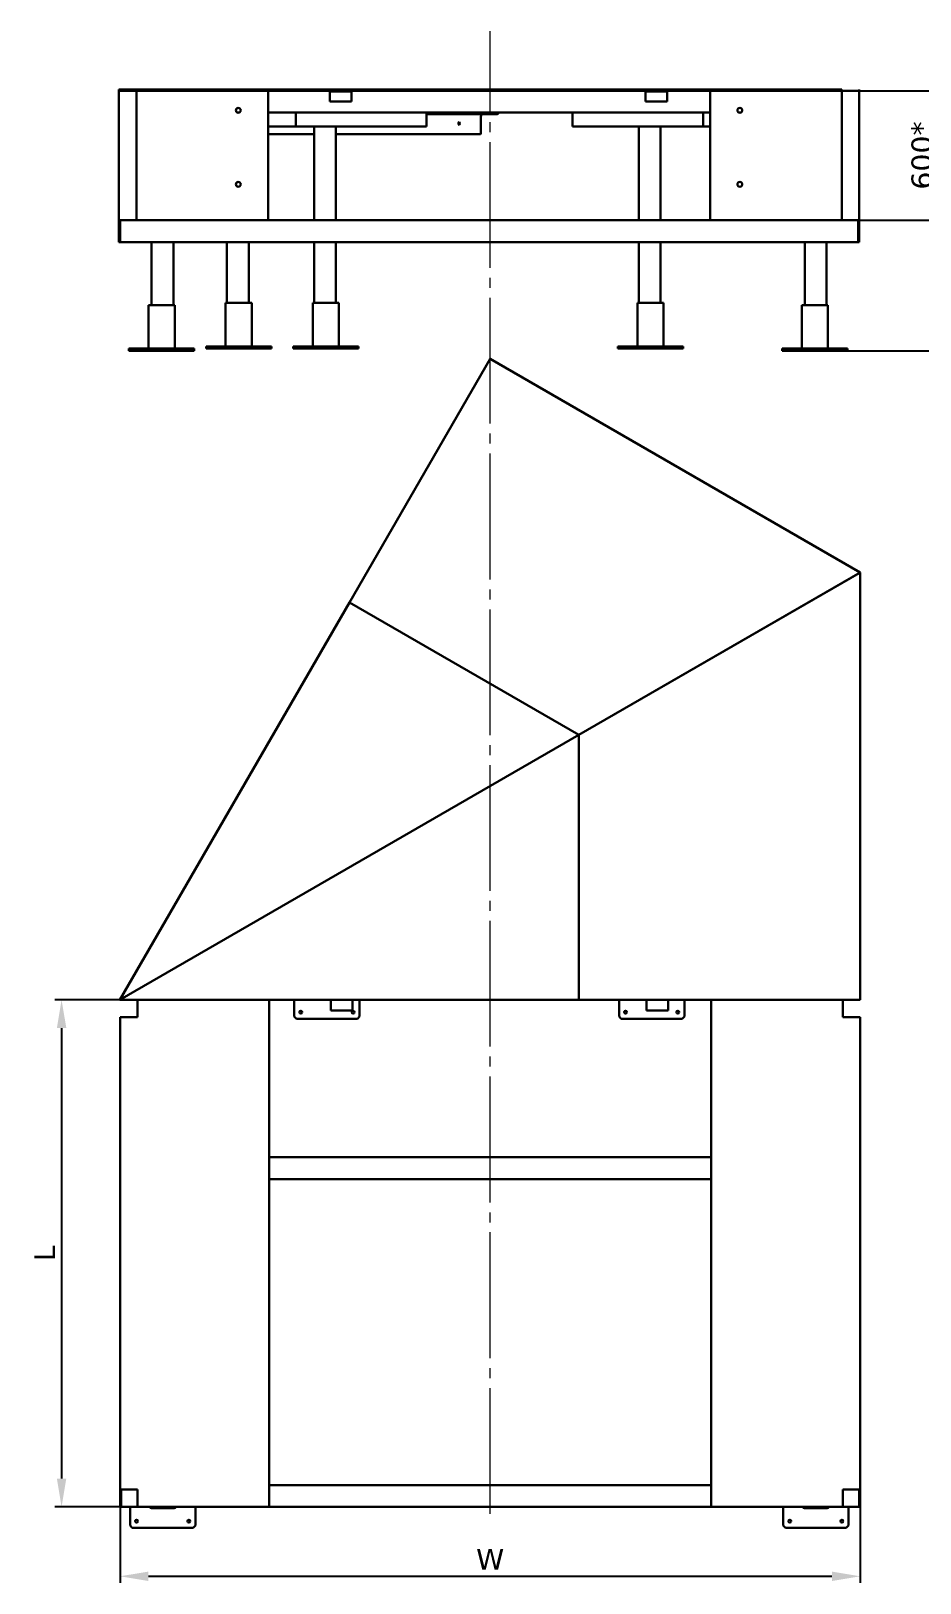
# Model space of a CAD drawing. Header units: millimetres. Extents: x 55353 to 62376, y 2444 to 7102.
# Drawn here: x 55353 to 58020, y 2444 to 7102 of the extents above; entities that cross this region are included whole.
import ezdxf

# ---------------------------------------------------------------- set-up
doc = ezdxf.new("R2010")
doc.units = ezdxf.units.MM
doc.linetypes.add('K5LT_AXLED', pattern=[23.372906, 18.872906, -1.5, 1.5, -1.5])
doc.linetypes.add('K5LT_BASIC', pattern=[0])
doc.layers.add('0 VIEW0', color=7, linetype='Continuous')
doc.layers.add('0 VIEW1', color=7, linetype='Continuous')
doc.styles.get("Standard").update_dxf_attribs({"font": 'verdana.TTF'})
doc.dimstyles.new('ISO-25', dxfattribs={"dimtxt": 80, "dimasz": 85, "dimexe": 20, "dimexo": 0, "dimgap": 20, "dimtad": 1, "dimtxsty": 'Standard', "dimcen": 2.5, "dimadec": 0, "dimazin": 0, "dimtfac": 1, "dimtmove": 0, "dimatfit": 3, "dimfxl": 1, "dimarcsym": 0})

# ---------------------------------------------------------------- blocks, each defined once
blk = doc.blocks.new('*D325')
at = {"layer": '0 VIEW0', "color": 0, "lineweight": -2}
for p, q in [((57837.5, 6923), (58099, 6923)), ((58079, 6838), (58079, 6619.3)), ((57837.5, 6534.3), (58099, 6534.3))]:
    blk.add_line(p, q, dxfattribs=at)
at = {"layer": '0 VIEW0', "color": 0}
for points in [[(58093.1, 6838), (58064.8, 6838), (58079, 6923)], [(58064.8, 6619.3), (58093.1, 6619.3), (58079, 6534.3)]]:
    blk.add_solid(points, dxfattribs=at)
at = {"layer": 'Defpoints', "color": 0}
for p in [(57837.5, 6923), (57837.5, 6534.3), (58079, 6534.3)]:
    blk.add_point(p, dxfattribs=at)
at = {"layer": '0 VIEW0', "color": 0, "ltscale": 100, "insert": (58025.9, 6728.7), "char_height": 62, "attachment_point": 5, "rotation": 90}
blk.add_mtext('600*', dxfattribs=at)
blk = doc.blocks.new('*D327')
at = {"layer": '0 VIEW0', "color": 0, "lineweight": -2}
for p, q in [((57837.5, 6923), (58321.9, 6923)), ((58301.9, 6838), (58301.9, 6227.4)), ((57802.2, 6142.4), (58321.9, 6142.4))]:
    blk.add_line(p, q, dxfattribs=at)
at = {"layer": '0 VIEW0', "color": 0}
for points in [[(58316, 6838), (58287.7, 6838), (58301.9, 6923)], [(58287.7, 6227.4), (58316, 6227.4), (58301.9, 6142.4)]]:
    blk.add_solid(points, dxfattribs=at)
at = {"layer": 'Defpoints', "color": 0}
for p in [(57837.5, 6923), (57802.2, 6142.4), (58301.9, 6142.4)]:
    blk.add_point(p, dxfattribs=at)
at = {"layer": '0 VIEW0', "color": 0, "ltscale": 100, "insert": (58248.8, 6532.7), "char_height": 62, "attachment_point": 5, "rotation": 90}
blk.add_mtext('1200*', dxfattribs=at)
blk = doc.blocks.new('*D328')
at = {"layer": '0 VIEW0', "color": 0, "lineweight": -2}
for p, q in [((55619.6, 4194.7), (55424.4, 4194.7)), ((55444.4, 4109.7), (55444.4, 2757.7)), ((55619.8, 2672.7), (55424.4, 2672.7))]:
    blk.add_line(p, q, dxfattribs=at)
at = {"layer": '0 VIEW0', "color": 0}
for points in [[(55458.6, 4109.7), (55430.3, 4109.7), (55444.4, 4194.7)], [(55430.3, 2757.7), (55458.6, 2757.7), (55444.4, 2672.7)]]:
    blk.add_solid(points, dxfattribs=at)
at = {"layer": 'Defpoints', "color": 0}
for p in [(55619.6, 4194.7), (55444.4, 2672.7), (55619.8, 2672.7)]:
    blk.add_point(p, dxfattribs=at)
at = {"layer": '0 VIEW0', "color": 0, "ltscale": 100, "insert": (55393.4, 3433.7), "char_height": 62, "attachment_point": 5, "rotation": 90}
blk.add_mtext('L', dxfattribs=at)
blk = doc.blocks.new('*D329')
at = {"layer": '0 VIEW0', "color": 0, "lineweight": -2}
for p, q in [((55619.8, 2672.7), (55619.8, 2444.3)), ((57840.7, 2672.7), (57840.7, 2444.3)), ((55704.8, 2464.3), (57755.7, 2464.3))]:
    blk.add_line(p, q, dxfattribs=at)
at = {"layer": '0 VIEW0', "color": 0}
for points in [[(55704.8, 2478.4), (55704.8, 2450.1), (55619.8, 2464.3)], [(57755.7, 2450.1), (57755.7, 2478.4), (57840.7, 2464.3)]]:
    blk.add_solid(points, dxfattribs=at)
at = {"layer": 'Defpoints', "color": 0}
for p in [(55619.8, 2672.7), (57840.7, 2672.7), (57840.7, 2464.3)]:
    blk.add_point(p, dxfattribs=at)
at = {"layer": '0 VIEW0', "color": 0, "ltscale": 100, "insert": (56730.3, 2515.3), "char_height": 62, "attachment_point": 5}
blk.add_mtext('W', dxfattribs=at)

msp = doc.modelspace()

# ---------------------------------------------------------------- linework, layer by layer
at = {"color": 5, "linetype": 'K5LT_BASIC', "lineweight": 30, "true_color": 0x0000ff}
for p, q in [((55616.326, 6926.267), (55616.571, 6926.267)), ((55616.326, 6926.267), (55616.326, 6923.001)), ((55616.326, 6923.001), (55616.326, 6926.267)), ((55616.326, 6923.001), (55616.571, 6923.001)), ((55616.571, 6926.267), (55616.571, 6923.001)), ((55668.827, 6926.267), (55616.571, 6926.267)), ((55616.571, 6923.001), (55668.827, 6923.001)), ((55668.827, 6923.001), (55616.571, 6923.001)), ((55616.571, 6534.345), (55616.571, 6923.001)), ((55668.827, 6926.267), (55668.827, 6923.001)), ((56064.014, 6926.267), (55668.827, 6926.267)), ((55668.827, 6923.001), (56064.014, 6923.001)), ((56064.014, 6923.001), (55668.827, 6923.001)), ((55668.827, 6534.345), (55668.827, 6923.001)), ((56064.014, 6926.267), (56064.014, 6923.001)), ((56064.014, 6926.267), (56993.521, 6926.267)), ((56064.014, 6923.001), (56248.871, 6923.001)), ((56064.014, 6923.001), (56248.871, 6923.001)), ((56064.014, 6923.001), (56064.014, 6534.345)), ((56248.871, 6921.564), (56248.871, 6923.001)), ((56314.191, 6923.001), (56248.871, 6923.001)), ((56248.871, 6920.388), (56248.871, 6921.564)), ((56248.871, 6916.795), (56248.871, 6920.388)), ((56314.191, 6920.388), (56248.871, 6920.388)), ((56248.871, 6891.516), (56248.871, 6916.795)), ((56314.191, 6921.564), (56314.191, 6923.001)), ((56314.191, 6923.001), (56993.521, 6923.001)), ((56314.191, 6923.001), (57196.014, 6923.001)), ((56314.191, 6920.388), (56314.191, 6921.564)), ((56314.191, 6916.795), (56314.191, 6920.388)), ((56314.191, 6891.516), (56314.191, 6916.795)), ((56993.521, 6923.001), (56993.521, 6926.267)), ((56993.521, 6923.001), (56993.521, 6926.267)), ((56993.521, 6926.267), (57390.015, 6926.267)), ((56993.521, 6923.001), (57196.014, 6923.001)), ((57196.014, 6921.564), (57196.014, 6923.001)), ((57261.334, 6923.001), (57196.014, 6923.001)), ((57196.014, 6920.388), (57196.014, 6921.564)), ((57196.014, 6916.795), (57196.014, 6920.388)), ((57261.334, 6920.388), (57196.014, 6920.388)), ((57196.014, 6891.516), (57196.014, 6916.795)), ((57261.334, 6923.001), (57390.015, 6923.001)), ((57261.334, 6923.001), (57390.015, 6923.001)), ((57261.334, 6921.564), (57261.334, 6923.001)), ((57261.334, 6920.388), (57261.334, 6921.564)), ((57261.334, 6916.795), (57261.334, 6920.388)), ((57261.334, 6891.516), (57261.334, 6916.795)), ((57390.015, 6923.001), (57390.015, 6926.267)), ((57390.015, 6926.267), (57785.202, 6926.267)), ((57390.015, 6923.001), (57785.202, 6923.001)), ((57785.202, 6923.001), (57390.015, 6923.001)), ((57390.015, 6923.001), (57390.015, 6534.345)), ((57656.861, 6926.267), (57709.117, 6926.267)), ((57785.202, 6923.001), (57785.202, 6926.267)), ((57785.202, 6534.345), (57785.202, 6923.001)), ((57785.202, 6923.001), (57837.458, 6923.001)), ((57785.202, 6923.001), (57837.458, 6923.001)), ((57837.458, 6923.001), (57837.458, 6926.267)), ((57837.458, 6923.001), (57837.458, 6534.345)), ((55977.519, 6857.68), (55971.532, 6857.68)), ((57390.015, 6857.68), (56064.014, 6857.68)), ((56147.685, 6857.68), (56147.685, 6815.876)), ((56147.685, 6857.68), (56539.607, 6857.68)), ((56248.871, 6890.341), (56248.871, 6891.516)), ((56314.191, 6890.341), (56248.871, 6890.341)), ((56314.191, 6890.341), (56314.191, 6891.516)), ((56977.252, 6857.68), (56539.607, 6857.68)), ((56977.252, 6857.68), (56539.607, 6857.68)), ((56539.607, 6857.68), (56539.607, 6815.876)), ((56752.728, 6853.108), (56539.607, 6853.108)), ((56754.991, 6855.721), (56754.991, 6857.68)), ((56977.252, 6857.68), (56977.252, 6815.876)), ((56977.252, 6857.68), (57369.173, 6857.68)), ((57196.014, 6890.341), (57196.014, 6891.516)), ((57261.334, 6890.341), (57196.014, 6890.341)), ((57261.334, 6890.341), (57261.334, 6891.516)), ((57369.173, 6857.68), (57369.173, 6815.876)), ((57482.497, 6857.68), (57476.51, 6857.68)), ((56064.014, 6815.876), (56147.685, 6815.876)), ((56147.685, 6815.876), (56539.607, 6815.876)), ((56201.84, 6815.876), (56201.84, 6534.345)), ((56267.16, 6815.876), (56267.16, 6534.345)), ((56702.382, 6794.973), (56702.382, 6845.27)), ((56977.252, 6815.876), (57369.173, 6815.876)), ((57176.418, 6815.876), (57176.418, 6534.345)), ((57241.738, 6815.876), (57241.738, 6534.345)), ((57369.173, 6815.876), (57390.015, 6815.876)), ((56201.84, 6792.36), (56064.014, 6792.36)), ((56700.119, 6792.36), (56267.16, 6792.36)), ((55668.827, 6534.345), (55616.571, 6534.345)), ((55616.571, 6534.345), (55619.837, 6534.345)), ((55616.571, 6534.345), (55616.571, 6531.079)), ((55616.571, 6531.079), (55616.571, 6472.291)), ((55619.837, 6534.345), (55668.827, 6534.345)), ((55619.837, 6534.345), (55619.837, 6531.079)), ((55619.837, 6534.345), (55619.837, 6531.079)), ((55619.837, 6531.079), (55619.837, 6472.291)), ((55619.837, 6531.079), (55619.837, 6472.291)), ((56064.014, 6534.345), (55668.827, 6534.345)), ((56064.014, 6534.345), (57390.015, 6534.345)), ((57390.015, 6534.345), (57785.202, 6534.345)), ((57837.458, 6534.345), (57785.202, 6534.345)), ((57785.202, 6534.345), (57834.192, 6534.345)), ((57834.192, 6534.345), (57837.458, 6534.345)), ((57834.192, 6534.345), (57834.192, 6531.079)), ((57834.192, 6534.345), (57834.192, 6531.079)), ((57834.192, 6531.079), (57834.192, 6472.291)), ((57834.192, 6531.079), (57834.192, 6472.291)), ((57837.458, 6534.345), (57837.458, 6531.079)), ((57837.458, 6531.079), (57837.458, 6472.291)), ((55616.571, 6472.291), (55616.571, 6469.025)), ((55616.571, 6469.025), (55619.837, 6469.025)), ((55619.837, 6472.291), (55619.837, 6469.025)), ((55619.837, 6472.291), (55619.837, 6469.025)), ((55619.837, 6469.025), (55714.551, 6469.025)), ((55714.551, 6469.025), (55717.817, 6469.025)), ((55714.551, 6279.597), (55714.551, 6469.025)), ((55717.817, 6469.025), (55776.606, 6469.025)), ((55776.606, 6469.025), (55779.872, 6469.025)), ((55779.872, 6279.597), (55779.872, 6469.025)), ((55779.872, 6469.025), (57674.157, 6469.025)), ((55940.559, 6286.129), (55940.559, 6469.025)), ((56005.879, 6286.129), (56005.879, 6469.025)), ((56201.84, 6469.025), (56201.84, 6286.129)), ((56267.16, 6469.025), (56267.16, 6286.129)), ((57176.418, 6469.025), (57176.418, 6286.129)), ((57241.738, 6469.025), (57241.738, 6286.129)), ((57674.157, 6469.025), (57674.157, 6279.597)), ((57677.423, 6469.025), (57674.157, 6469.025)), ((57736.212, 6469.025), (57677.423, 6469.025)), ((57739.478, 6469.025), (57736.212, 6469.025)), ((57739.478, 6469.025), (57739.478, 6279.597)), ((57739.478, 6469.025), (57834.192, 6469.025)), ((57834.192, 6472.291), (57834.192, 6469.025)), ((57834.192, 6472.291), (57834.192, 6469.025)), ((57834.192, 6469.025), (57837.458, 6469.025)), ((57837.458, 6472.291), (57837.458, 6469.025)), ((55705.407, 6279.597), (55705.407, 6237.139)), ((55710.632, 6279.597), (55705.407, 6279.597)), ((55705.407, 6279.597), (55705.407, 6148.956)), ((55778.565, 6279.597), (55710.632, 6279.597)), ((55783.791, 6279.597), (55778.565, 6279.597)), ((55783.791, 6237.139), (55783.791, 6279.597)), ((55783.791, 6279.597), (55783.791, 6148.956)), ((55936.64, 6286.129), (55936.64, 6243.671)), ((55941.866, 6286.129), (55936.64, 6286.129)), ((55936.64, 6286.129), (55936.64, 6155.488)), ((55936.64, 6243.671), (55936.64, 6237.139)), ((56009.799, 6286.129), (55941.866, 6286.129)), ((56015.024, 6286.129), (56009.799, 6286.129)), ((56015.024, 6243.671), (56015.024, 6286.129)), ((56015.024, 6286.129), (56015.024, 6155.488)), ((56015.024, 6243.671), (56015.024, 6237.139)), ((56197.921, 6286.129), (56197.921, 6243.671)), ((56203.146, 6286.129), (56197.921, 6286.129)), ((56197.921, 6286.129), (56197.921, 6155.488)), ((56197.921, 6243.671), (56197.921, 6237.139)), ((56271.079, 6286.129), (56203.146, 6286.129)), ((56276.305, 6286.129), (56271.079, 6286.129)), ((56276.305, 6243.671), (56276.305, 6286.129)), ((56276.305, 6286.129), (56276.305, 6155.488)), ((56276.305, 6243.671), (56276.305, 6237.139)), ((57172.498, 6286.129), (57172.498, 6243.671)), ((57177.724, 6286.129), (57172.498, 6286.129)), ((57172.498, 6286.129), (57172.498, 6155.488)), ((57172.498, 6243.671), (57172.498, 6237.139)), ((57245.657, 6286.129), (57177.724, 6286.129)), ((57250.883, 6286.129), (57245.657, 6286.129)), ((57250.883, 6243.671), (57250.883, 6286.129)), ((57250.883, 6286.129), (57250.883, 6155.488)), ((57250.883, 6243.671), (57250.883, 6237.139)), ((57665.013, 6279.597), (57665.013, 6237.139)), ((57670.238, 6279.597), (57665.013, 6279.597)), ((57665.013, 6279.597), (57665.013, 6148.956)), ((57738.171, 6279.597), (57670.238, 6279.597)), ((57743.397, 6279.597), (57738.171, 6279.597)), ((57743.397, 6237.139), (57743.397, 6279.597)), ((57743.397, 6279.597), (57743.397, 6148.956)), ((55705.407, 6237.139), (55705.407, 6230.607)), ((55783.791, 6237.139), (55783.791, 6230.607)), ((57665.013, 6237.139), (57665.013, 6230.607)), ((57743.397, 6237.139), (57743.397, 6230.607)), ((55653.15, 6148.956), (55646.618, 6148.956)), ((55646.618, 6148.956), (55646.618, 6142.424)), ((55836.047, 6148.956), (55653.15, 6148.956)), ((55653.15, 6148.956), (55653.15, 6142.424)), ((55836.047, 6148.956), (55836.047, 6142.424)), ((55842.579, 6148.956), (55836.047, 6148.956)), ((55842.579, 6148.956), (55842.579, 6142.424)), ((55884.384, 6155.488), (55877.852, 6155.488)), ((55877.852, 6155.488), (55877.852, 6148.956)), ((55884.384, 6148.956), (55877.852, 6148.956)), ((55884.384, 6155.488), (55884.384, 6148.956)), ((56067.28, 6155.488), (55884.384, 6155.488)), ((56067.28, 6148.956), (55884.384, 6148.956)), ((56067.28, 6155.488), (56067.28, 6148.956)), ((56073.812, 6155.488), (56067.28, 6155.488)), ((56073.812, 6148.956), (56067.28, 6148.956)), ((56073.812, 6155.488), (56073.812, 6148.956)), ((56145.665, 6155.488), (56139.133, 6155.488)), ((56139.133, 6155.488), (56139.133, 6148.956)), ((56145.665, 6148.956), (56139.133, 6148.956)), ((56328.561, 6155.488), (56145.665, 6155.488)), ((56145.665, 6155.488), (56145.665, 6148.956)), ((56328.561, 6148.956), (56145.665, 6148.956)), ((56328.561, 6155.488), (56328.561, 6148.956)), ((56335.093, 6155.488), (56328.561, 6155.488)), ((56335.093, 6148.956), (56328.561, 6148.956)), ((56335.093, 6155.488), (56335.093, 6148.956)), ((57120.242, 6155.488), (57113.71, 6155.488)), ((57113.71, 6155.488), (57113.71, 6148.956)), ((57120.242, 6148.956), (57113.71, 6148.956)), ((57303.139, 6155.488), (57120.242, 6155.488)), ((57120.242, 6155.488), (57120.242, 6148.956)), ((57303.139, 6148.956), (57120.242, 6148.956)), ((57303.139, 6155.488), (57303.139, 6148.956)), ((57309.671, 6155.488), (57303.139, 6155.488)), ((57309.671, 6148.956), (57303.139, 6148.956)), ((57309.671, 6155.488), (57309.671, 6148.956)), ((57612.756, 6148.956), (57606.224, 6148.956)), ((57606.224, 6148.956), (57606.224, 6142.424)), ((57795.653, 6148.956), (57612.756, 6148.956)), ((57612.756, 6148.956), (57612.756, 6142.424)), ((57795.653, 6148.956), (57795.653, 6142.424)), ((57802.185, 6148.956), (57795.653, 6148.956)), ((57802.185, 6148.956), (57802.185, 6142.424)), ((55653.15, 6142.424), (55646.618, 6142.424)), ((55836.047, 6142.424), (55653.15, 6142.424)), ((55842.579, 6142.424), (55836.047, 6142.424)), ((56308.19, 5387.378), (56730.158, 6118.249)), ((56730.158, 6118.249), (57840.724, 5477.064)), ((57612.756, 6142.424), (57606.224, 6142.424)), ((57795.653, 6142.424), (57612.756, 6142.424)), ((57802.185, 6142.424), (57795.653, 6142.424)), ((57840.724, 5477.064), (56996.786, 4989.817)), ((57840.724, 5477.063), (56996.787, 4989.816)), ((57837.458, 5475.178), (56996.787, 4989.817)), ((56996.787, 4989.817), (57837.458, 5475.178)), ((57840.724, 4194.693), (57840.724, 5477.063)), ((55619.592, 4194.693), (56308.19, 5387.378)), ((56308.19, 5387.378), (56996.787, 4989.817)), ((56996.786, 4989.817), (56308.19, 5387.378)), ((56996.787, 4989.817), (55619.592, 4194.693)), ((56996.787, 4989.817), (55619.592, 4194.693)), ((56996.787, 4194.693), (56996.787, 4989.817)), ((56996.787, 4989.816), (56996.787, 4194.693)), ((55619.592, 4194.693), (56996.787, 4194.693)), ((55644.659, 4194.693), (55672.093, 4194.693)), ((55672.093, 4194.693), (56067.28, 4194.693)), ((55672.093, 4142.437), (55672.093, 4194.693)), ((56067.28, 4194.693), (56067.28, 2672.732)), ((56142.399, 4144.396), (56142.399, 4194.693)), ((56252.137, 4162.033), (56252.137, 4194.693)), ((56317.457, 4162.033), (56317.457, 4194.693)), ((56338.359, 4194.693), (56338.359, 4144.396)), ((56996.787, 4194.693), (57393.281, 4194.693)), ((56996.787, 4194.693), (57840.724, 4194.693)), ((57116.976, 4144.396), (57116.976, 4194.693)), ((57199.28, 4162.033), (57199.28, 4194.693)), ((57264.6, 4194.693), (57199.28, 4194.693)), ((57264.6, 4162.033), (57264.6, 4194.693)), ((57312.937, 4194.693), (57312.937, 4144.396)), ((57788.468, 4194.693), (57393.281, 4194.693)), ((57393.281, 4194.693), (57393.281, 2672.732)), ((57788.468, 4194.693), (57840.724, 4194.693)), ((57788.468, 4142.437), (57788.468, 4194.693)), ((56317.457, 4162.033), (56252.137, 4162.033)), ((57264.6, 4162.033), (57199.28, 4162.033)), ((55619.837, 4142.437), (55672.093, 4142.437)), ((55619.837, 2724.988), (55619.837, 4142.437)), ((56148.931, 4137.864), (56142.399, 4144.396)), ((56331.827, 4137.864), (56148.931, 4137.864)), ((56338.359, 4144.396), (56331.827, 4137.864)), ((57123.508, 4137.864), (57116.976, 4144.396)), ((57306.405, 4137.864), (57123.508, 4137.864)), ((57312.937, 4144.396), (57306.405, 4137.864)), ((57840.724, 4142.437), (57788.468, 4142.437)), ((57840.724, 2724.988), (57840.724, 4142.437)), ((56067.28, 3721.774), (57393.281, 3721.774)), ((56067.28, 3656.454), (57393.281, 3656.454)), ((55619.837, 2724.988), (55619.837, 2675.998)), ((55672.093, 2724.988), (55619.837, 2724.988)), ((55623.103, 2724.988), (55623.103, 2675.998)), ((55623.103, 2724.988), (55623.103, 2675.998)), ((55672.093, 2672.732), (55672.093, 2724.988)), ((56067.28, 2738.052), (57393.281, 2738.052)), ((57788.468, 2724.988), (57840.724, 2724.988)), ((57788.468, 2672.732), (57788.468, 2724.988)), ((57837.458, 2724.988), (57837.458, 2675.998)), ((57837.458, 2724.988), (57837.458, 2675.998)), ((57840.724, 2724.988), (57840.724, 2675.998)), ((55619.837, 2675.998), (55619.837, 2672.732)), ((55619.837, 2672.732), (55623.103, 2672.732)), ((55623.103, 2675.998), (55623.103, 2672.732)), ((55623.103, 2675.998), (55623.103, 2672.732)), ((55623.103, 2672.732), (55672.093, 2672.732)), ((55649.884, 2616.557), (55649.884, 2672.732)), ((56067.28, 2672.732), (55672.093, 2672.732)), ((55781.831, 2668.813), (55713.898, 2668.813)), ((55845.845, 2672.732), (55845.845, 2616.557)), ((56067.28, 2672.732), (57393.281, 2672.732)), ((57393.281, 2672.732), (57788.468, 2672.732)), ((57609.49, 2616.557), (57609.49, 2672.732)), ((57741.437, 2668.813), (57673.504, 2668.813)), ((57788.468, 2672.732), (57837.458, 2672.732)), ((57805.451, 2672.732), (57805.451, 2616.557)), ((57837.458, 2675.998), (57837.458, 2672.732)), ((57837.458, 2675.998), (57837.458, 2672.732)), ((57837.458, 2672.732), (57840.724, 2672.732)), ((57840.724, 2675.998), (57840.724, 2672.732)), ((55656.416, 2610.025), (55649.884, 2616.557)), ((55839.313, 2610.025), (55656.416, 2610.025)), ((55845.845, 2616.557), (55839.313, 2610.025)), ((57616.023, 2610.025), (57609.49, 2616.557)), ((57798.919, 2610.025), (57616.023, 2610.025)), ((57805.451, 2616.557), (57798.919, 2610.025))]:
    msp.add_line(p, q, dxfattribs=at)
for centre, radius in [((55974.526, 6864.213), 7.185), ((57479.503, 6864.213), 7.185), ((55974.526, 6642.124), 7.185), ((57479.503, 6642.124), 7.185), ((56161.995, 4157.46), 4.246), ((56318.763, 4157.46), 4.246), ((57136.572, 4157.46), 4.246), ((57293.341, 4157.46), 4.246), ((55669.48, 2629.621), 4.246), ((55826.249, 2629.621), 4.246), ((57629.087, 2629.621), 4.246), ((57785.855, 2629.621), 4.246)]:
    msp.add_circle(centre, radius, dxfattribs=at)
for centre, start, end in [((55713.898, 2674.038), 194.477512, 270), ((55781.831, 2674.038), 270, 345.522488), ((57673.504, 2674.038), 194.477512, 270), ((57741.437, 2674.038), 270, 345.522488)]:
    msp.add_arc(centre, 5.226, start, end, dxfattribs=at)
for centre, major_axis, ratio, start_param, end_param in [((56709.17, 6845.27), (0, -7.838), 0.86602539, -3.14159265, -1.57079633), ((56752.728, 6855.721), (0, -2.613), 0.86602539, 0, 1.57079633), ((56637.062, 6825.02), (0, -4.246), 0.50000002, -3.14159265, 0), ((56633.102, 6825.02), (0, -4.246), 0.50000002, 1.20166935, 1.93992331), ((56637.062, 6825.02), (0, -4.246), 0.50000002, 0, 3.14159265), ((56700.119, 6794.973), (0, -2.613), 0.86602539, 0, 1.57079633)]:
    msp.add_ellipse(centre, major_axis=major_axis, ratio=ratio, start_param=start_param, end_param=end_param, dxfattribs=at)
at = {"layer": '0 VIEW1', "color": 30, "linetype": 'K5LT_AXLED', "lineweight": 9, "ltscale": 20}
msp.add_line((56730.753, 2651.735), (56730.753, 7102.212), dxfattribs=at)

# ---------------------------------------------------------------- dimensions: what is measured, and where the dimension line sits
at = {"layer": '0 VIEW0'}
for base, p1, p2, text, picture, middle in [((58301.855, 6142.424), (57837.458, 6923.001), (57802.185, 6142.424), '1200*', '*D327', (58248.809, 6532.712)), ((58078.969, 6534.345), (57837.458, 6923.001), (57837.458, 6534.345), '600*', '*D325', (58025.923, 6728.673)), ((55444.446, 2672.732), (55619.592, 4194.693), (55619.837, 2672.732), 'L', '*D328', (55393.446, 3433.712))]:
    dim = msp.add_linear_dim(base=base, p1=p1, p2=p2, angle=90, text=text, dimstyle='ISO-25', override={"dimscale": 1, "dimtxt": 62, "dimlfac": 1, "dimtxsty": 'Standard', "dimsah": 1, "dimtolj": 0}, dxfattribs=at)
    dim.commit()
    dim.dimension.update_dxf_attribs({"geometry": picture, "text_midpoint": middle})
dim = msp.add_linear_dim(base=(57840.724, 2464.273), p1=(55619.837, 2672.732), p2=(57840.724, 2672.732), text='W', dimstyle='ISO-25', override={"dimscale": 1, "dimtxt": 62, "dimlfac": 1, "dimtxsty": 'Standard', "dimsah": 1, "dimtolj": 0}, dxfattribs=at)
dim.commit()
dim.dimension.update_dxf_attribs({"geometry": '*D329', "text_midpoint": (56730.281, 2515.273)})

doc.saveas('drawing.dxf')
